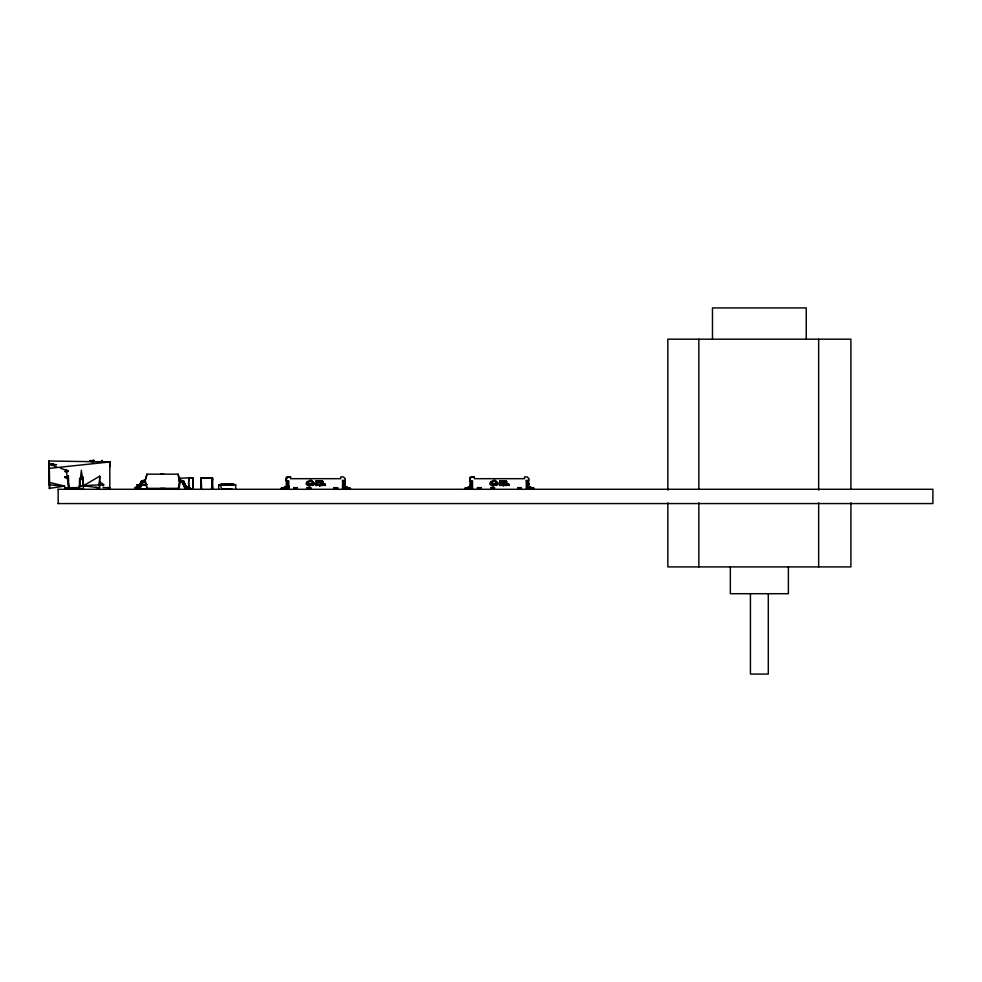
<?xml version="1.0" encoding="UTF-8"?>
<svg xmlns="http://www.w3.org/2000/svg" width="982" height="982" viewBox="0 0 982 982"><rect width="100%" height="100%" fill="white"/><g stroke="black" fill="none" stroke-linecap="round" stroke-linejoin="round"><path stroke-width="1.47" d="M49.247 468.353L49.247 460.497L49.505 488.655L49.247 468.353L109.824 461.945L109.824 488.655L107.234 487.514M201.065 489.036L201.114 477.792L212.468 477.78L212.493 489.097L212.443 477.78L211.032 477.669M286.793 481.168L287.456 489.11L280.889 488.57L286.719 486.618M470.538 481.168L471.2 489.11L464.633 488.57L470.464 486.618L471.225 489.122L471.974 485.673L471.2 489.11M109.824 464.13L109.824 466.806M60.553 468.218L66.273 470.292L68.715 487.673L79.444 487.6L79.554 478.823M286.081 488.459L286.781 486.667L280.889 488.57L286.278 487.035L286.425 477.313L290.562 476.896L290.562 478.688L340.754 478.688L340.754 476.896L343.442 476.896L345.234 478.688L345.234 480.935L342.546 480.935M471.532 488.594L470.022 487.035L470.157 477.313L474.306 476.896L474.306 478.688L524.498 478.688L524.498 476.896L527.187 476.896L528.979 478.688L528.979 480.935L526.291 480.935M101.968 461.675L101.993 460.423L101.968 461.675L109.824 461.945L49.26 461.024M317.112 485.083C317.923 486.053 318.229 483.132 317.382 484.924L317.923 484.531M501.667 485.452C500.366 485.439 502.17 484.384 501.115 484.924L501.655 485.034M83.139 476.835L83.458 485.746L99.464 487.882L99.747 476.172L83.458 485.746L81.359 470.255L79.444 487.6M189.784 487.551L189.722 489.282L185.34 488.717L182.333 482.371L179.976 481.303L179.988 482.064L182.48 482.518L185.34 488.717L182.345 482.371L179.976 481.315L183.389 480.849L186.433 487.232L189.784 487.551L189.722 489.282L189.784 487.551L186.445 487.244L183.389 480.849L180.222 480.124L179.988 482.064M83.458 485.746L99.464 484.789L99.747 476.172M99.648 481.867L99.464 488.655M99.464 484.912L99.587 481.941M211.032 489.282L212.493 489.097L212.591 486.962M200.966 479.989L201.089 477.78L202.537 477.669M312.006 481.597A1.829 1.829 0 0 1 312.497 482.641C316.032 483.856 308.299 486.372 313.945 484.875A1.817 1.817 0 0 0 314.424 483.721L314.215 482.849A1.854 1.854 0 0 0 313.233 481.978L311.859 480.542A2.627 2.627 0 0 0 309.44 480.566L308.25 481.303A2.099 2.099 0 0 0 306.887 481.794L306.151 483.402A2.099 2.099 0 0 0 307.734 485.439L309.563 486.164A1.313 1.313 0 0 0 310.177 485.476L312.08 483.93L311.675 483.242L309.44 483.795A1.289 1.289 0 0 0 308.373 483.856L307.231 484.151A1.289 1.289 0 0 1 307.808 482.174L308.949 482.272A1.829 1.829 0 0 1 311.503 481.217A1.854 1.854 0 0 1 312.018 481.61M495.431 484.826L497.678 484.875A1.817 1.817 0 0 0 498.156 483.721L497.96 482.849A1.854 1.854 0 0 0 496.966 481.978L495.603 480.542A2.627 2.627 0 0 0 493.173 480.566L491.994 481.303A2.099 2.099 0 0 0 490.619 481.794L489.895 483.402A2.099 2.099 0 0 0 491.479 485.439L493.308 486.164A1.313 1.313 0 0 0 493.921 485.476L495.812 483.93L495.419 483.242L493.173 483.795A1.313 1.313 0 0 0 492.092 483.856L490.975 484.151A1.289 1.289 0 0 1 491.54 482.174L492.694 482.272A1.829 1.829 0 0 1 495.247 481.217A1.854 1.854 0 0 1 495.75 481.61A1.829 1.829 0 0 1 496.241 482.641C499.998 483.684 493.111 485.304 496.499 485.464M161.22 474.122L162.361 474.122L160.999 474.122M343.835 481.008L343.442 485.415L344.608 486.618L350.427 488.52L343.835 489.122L343.553 480.382M527.567 481.008L527.187 485.415L528.341 486.618L527.567 489.122L527.297 480.382M139.284 484.813L146.232 484.654M220.938 484.813L233.446 484.457L220.938 484.457L233.446 484.457L225.111 484.691M93.916 461.27L94.002 460.435L89.841 460.693M318.745 484.384L319.346 485.218L318.475 485.415C319.273 482.579 318.684 487.023 319.113 484.335M80.561 477.51L79.603 486.225L80.671 477.51M502.477 484.384L502.772 485.464L502.858 484.335M287.873 480.935L288.769 489.269L289.285 486.25M189.023 489.097L188.654 481.462L189.391 477.78L192.865 477.78L192.914 489.048L189.023 489.282M286.278 487.035L287.198 482.972M287.456 489.11L288.229 485.673L287.493 489.122M469.826 488.459L470.513 486.667L464.633 488.57L470.022 487.035L470.943 482.972M311.65 484.924L312.767 485.464M344.633 480.91L342.546 489.269L342.546 480.198M528.365 480.91L526.291 489.269L526.291 480.198M308.458 484.973C310.067 484.457 308.373 486.556 308.741 484.58M492.191 484.973C494.351 484.138 491.074 486.827 493.099 484.727M179.338 489.282L179.338 479.989M344.608 486.618L343.835 489.122L345.234 484.065L344.363 480.198M527.567 489.122L534.171 488.52L528.291 486.667L527.187 485.415L527.604 489.11L528.979 484.065L528.095 480.198M147.03 474.159L145.213 480.358L147.018 488.361L178.086 488.349L179.915 482.457L178.061 474.171L147.005 474.183L145.262 480.088M322.047 482.002C322.108 478.651 323.741 483.819 322.783 482.064L321.593 482.567L322.28 480.738L322.71 481.855L321.851 482.567M324.134 485.452C324.649 481.045 326.049 487.98 324.563 483.635C323.213 488.336 324.858 481.511 325.251 485.452M505.791 482.002C505.853 478.651 507.485 483.819 506.528 482.064L505.325 482.567L506.025 480.738L506.454 481.855L505.595 482.567M507.878 485.452C508.369 481.094 509.793 487.956 508.308 483.635C506.97 488.25 508.627 481.548 508.995 485.452M94.002 460.448L93.462 461.957L90.037 461.368L94.002 460.448L91.338 461.012M322.096 481.855L322.391 481.045L322.71 481.855M505.84 481.855L506.123 481.045L506.454 481.855M139.702 488.766L142.611 482.518L145.115 481.315L144.87 480.124L141.703 480.849L138.646 487.232L135.307 487.551L135.369 489.282L139.702 488.766L142.758 482.371L139.751 488.717M147.005 488.361L145.115 481.315L141.703 480.849L138.658 487.232L141.703 480.861L138.646 487.244L135.307 487.551L135.369 489.282L135.307 487.551M500.857 485.047L501.667 484.531M189.256 489.097L189.256 488.655A19.984 19.984 0 0 1 189.256 478.295L188.569 477.669M343.123 485.894L350.427 488.57L343.123 485.894L345.234 484.065M49.235 484.85L49.186 463.148L49.235 484.85L64.689 486.078L49.333 488.385M318.291 481.02C317.358 484.359 315.652 480.137 318.315 481.033M501.262 481.008C499.948 480.493 502.784 483.561 501.078 482.469C500.01 480.652 503.042 480.026 500.943 481.88L502.06 482.26M192.718 489.232L192.865 477.792L188.863 477.669M526.855 485.894L528.979 484.065M317.517 481.008L318.242 480.763L317.198 481.88L318.315 482.26M319.85 486.016C321.47 483.488 318.905 485.022 319.837 486.029M297.288 487.649L293.704 489.269L293.704 487.649L297.288 487.649L297.288 489.269L293.704 487.649M310.729 487.649L307.145 489.269L307.145 487.649L310.729 487.649L310.729 489.269L307.145 487.649M337.624 487.649L334.04 489.269L334.04 487.649L337.624 487.649L337.624 489.269L334.04 487.649M481.02 487.649L477.436 489.269L477.436 487.649L481.02 487.649L481.02 489.269L477.436 487.649M494.474 487.649L490.89 489.269L490.89 487.649L494.474 487.649L494.474 489.269L490.89 487.649M521.356 487.649L517.772 489.269L517.772 487.649L521.356 487.649L521.356 489.269L517.772 487.649M141.162 481.511L144.87 480.124L145.103 482.064L142.611 482.518M320.009 482.567L321.347 482.15L321.028 480.849L320.009 480.738L320.009 482.567C322.857 478.664 320.009 485.12 320.513 480.947M322.292 485.452L323.63 485.034L323.311 483.745L322.292 483.635L322.292 485.452C324.784 481.192 322.673 488.201 322.796 483.844M503.741 482.567L505.092 482.15L504.76 480.849L503.741 480.738L503.741 482.567C506.859 480.738 502.158 481.781 504.969 481.904L504.257 480.947M506.025 485.452L507.375 485.034L507.043 483.745L506.025 483.635L506.025 485.452C509.155 483.574 504.453 484.642 507.252 484.789L506.54 483.844M308.63 484.642L309.465 484.912M492.375 484.642L493.013 484.642M137.05 487.796L137.05 484.813L146.956 484.372M218.704 489.282L218.704 484.813L220.042 484.372L234.342 484.372L235.68 484.813L235.68 489.282M502.71 485.292L502.858 485.439M179.338 477.669L179.632 477.669M135.332 487.71L138.892 486.937M162.361 474.208L163.687 474.122M182.48 482.518L179.976 481.352L183.389 480.861L186.199 486.937L189.759 487.71M211.965 489.097L211.965 477.841L201.212 478.074L201.592 489.097M179.976 481.303L183.389 480.861M69.022 487.698L64.689 488.214L79.137 488.557M79.137 486.495L83.458 485.98L79.137 486.446M69.022 487.526L64.689 487.993L83.458 488.655L82.623 478.823L83.298 485.992M324.33 484.887L325.521 485.452M508.075 484.887L509.253 485.452M203.286 477.669L201.089 477.78L201.15 489.097M143.446 484.691L146.232 484.617M65.008 471.655L67.856 471.569M64.947 476.982L67.918 476.921M53.654 463.995L49.1 464.056L51.837 465.063M189.403 489.097L192.914 489.048M178.822 489.22L175.275 489.036L179.178 489.097M64.738 471.409L67.758 471.409M290.562 476.896L287.873 476.896L286.081 478.688L286.081 480.935L288.769 480.935L288.769 489.269M474.306 476.896L471.618 476.896L469.826 478.688L469.826 480.935L472.514 480.935L472.514 489.269L471.618 480.935M65.254 477.669L68.175 477.669M318.917 481.536L319.567 481.536L318.917 481.745M502.661 481.536L503.312 481.536L502.661 481.745M322.022 482.064L322.783 482.064M505.767 482.064L506.528 482.064M316.155 484.421L316.805 484.421L316.155 484.629M321.2 484.421L321.851 484.421L321.2 484.629M499.887 484.421L500.538 484.421L499.887 484.629M504.944 484.421L505.595 484.421L504.944 484.629M137.05 484.813L146.944 484.813M218.704 484.813L235.68 484.813M324.305 484.961L325.067 484.961M508.05 484.961L508.811 484.961M160.422 488.422L164.988 488.422M70.103 488.655L74.681 488.655M138.388 484.813L140.168 488.84L150.897 489.282M220.042 484.813L221.834 488.84L232.55 489.282M58.061 489.282L932.9 489.282L932.9 503.57L58.061 503.57M103.036 487.6L109.824 487.624M64.947 477.461L67.918 477.522M64.603 477.191L67.746 477.338M64.714 477.191L67.746 477.326M210.271 477.669L212.468 477.78L212.591 479.989M65.217 476.933L68.102 477.142M56.686 464.719L49.1 464.056L56.256 466.659M95.622 487.342L99.464 487.882M79.849 478.43L82.869 478.946M66.26 470.194L67.733 470.513M49.149 482.358L64.689 486.078M79.591 478.799L82.427 479.547M527.187 485.415L528.77 487.011L534.171 488.57L528.341 486.618M528.291 486.667L534.171 488.52M344.547 486.667L350.427 488.57M503.017 484.887L502.219 484.605L502.894 485.12M319.273 484.863L318.487 484.605L319.15 485.12M180.222 480.124L183.929 481.511M66.273 470.292L68.298 471.053M99.464 484.052L103.343 485.783M189.28 477.866L178.945 478.295M178.92 489.085L178.945 488.655A19.984 19.984 0 0 0 179.178 479.228M307.464 484.396L308.103 484.04L307.231 484.151M99.464 481.757L104.067 484.826M109.64 461.724L109.824 463.099L109.824 462.031M182.333 482.371L185.34 488.717M470.157 477.313L470.538 478.406M286.425 477.313L286.805 478.406M178.086 474.183L179.878 480.358M343.442 485.415L343.86 489.11M528.144 481.057L528.77 487.011M344.4 481.057L345.038 487.011M68.053 476.209L68.224 479.056M68.47 483.328L68.715 487.6L68.409 475.583M200.966 486.962L201.065 489.097M850.903 488.962L850.903 339.183L667.834 339.183L667.834 490.055M850.903 502.723L850.903 566.909L667.834 566.909L667.834 502.858M818.657 339.183L818.657 490.055M818.657 502.858L818.657 566.909M806.247 339.183L806.247 307.918L712.478 307.918L712.478 339.183M788.386 566.909L788.386 593.705L730.338 593.705L730.338 566.909M768.292 593.705L768.292 674.082L750.432 674.082L750.432 593.705M698.84 339.183L698.84 488.962M698.84 502.723L698.84 566.909M58.134 489.282L58.184 503.57M503.852 485.194L503.214 484.151L503.25 486.053L504.453 484.151L503.864 485.133M316.155 480.738L315.922 482.567L316.879 482.567L316.155 480.738M319.616 480.738L318.684 480.738L318.684 482.567L319.666 482.567L318.917 482.358L319.616 480.738M499.887 480.738L499.654 482.567L500.611 482.567L499.887 480.738M503.361 480.738L502.416 480.738L502.416 482.567L503.398 482.567L502.661 482.358L503.361 480.738M316.855 483.635L315.922 483.635L315.922 485.452L316.891 485.452L316.155 485.243L316.855 483.635M321.9 483.635L320.967 483.635L320.967 485.452L321.949 485.452L321.2 485.243L321.9 483.635M500.599 483.635L499.654 483.635L499.654 485.452L500.636 485.452L499.887 485.243L500.599 483.635M505.644 483.635L504.699 483.635L504.699 485.452L505.681 485.452L504.944 485.243L505.644 483.635"/></g></svg>
